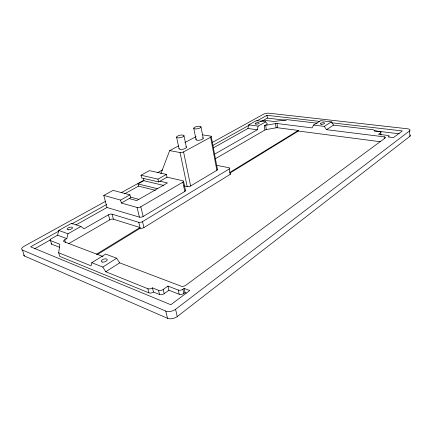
<?xml version="1.0" encoding="UTF-8"?>
<svg xmlns="http://www.w3.org/2000/svg" width="432" height="432" viewBox="0 0 432 432"><rect width="100%" height="100%" fill="white"/><g stroke="black" fill="none" stroke-linecap="round" stroke-linejoin="round"><path stroke-width="0.65" d="M186.3 293.053L185.042 292.567L183.881 293.436A3.364 1.825 -14.6 0 1 179.21 294.273L168.917 290.234L164.198 293.668A3.353 1.782 -15.6 0 1 159.57 294.5L153.479 292.032A3.332 1.75 -16.1 0 1 148.889 292.853L59.794 256.43L58.671 252.763L59.864 244.242L50.512 240.624A2.84 1.156 -17.7 0 1 51.241 238.761L57.613 235.192L58.763 230.434L71.62 223.29L80.897 226.471L84.046 228.771L108.454 214.828A2.657 1.08 -15.2 0 1 112.072 214.18L138.731 222.318A2.738 1.172 -14.4 0 0 142.506 221.643L229.181 168.993A2.381 0.918 -10.3 0 0 228.955 167.713L216.54 165.316M215.131 158.863L264.935 130.027L264.287 125.793A2.079 0.691 -8.9 0 1 265.653 125.339L275.476 123.579A2.079 0.691 -8.5 0 1 276.993 123.514L312.125 127.888L313.546 125.075L324.292 126.376L326.495 129.676L384.215 136.858A2.425 0.875 -4.8 0 1 385.182 137.981L185.706 285.336A3.343 1.777 -14.2 0 1 181.062 286.168L119.648 262.84L116.694 258.233L105.64 254.097L91.789 262.694L91.071 265.826L58.671 252.763M213.235 147.938L247.909 128.498L248.74 124.886L256.311 120.679L265.702 121.84L267.397 124.016L264.287 125.793M214.283 154.364L257.315 129.778L258.152 126.117L265.702 121.84M102.973 256.511L64.028 241.715A2.857 1.188 -17.4 0 1 64.692 239.83L66.814 238.615L67.981 233.782L80.897 226.471M160.855 173.696L169.673 150.611L178.459 145.962M23.56 254.993A5.794 2.365 -18.9 0 0 24.403 255.992L167.503 318.303A7.042 3.985 -15.8 0 0 177.271 316.559L409.892 136.328A4.817 1.723 -4.1 0 0 410.162 134.995M105.77 201.22L24.219 246.202A5.816 2.333 -18.7 0 0 22.437 250.058L165.742 311.072A7.074 3.931 -15.7 0 0 175.565 309.317L409.558 130.907A4.833 1.69 -4.3 0 0 407.43 128.768L269.033 113.211A3.958 1.258 -8.9 0 0 263.563 114.194L212.15 142.549M91.789 262.694L102.789 267.068L105.791 271.76L147.847 288.716A3.337 1.733 -16 0 0 152.447 287.89L158.544 290.326A3.359 1.771 -15.5 0 0 163.188 289.494L167.929 286.076L178.238 290.066A3.375 1.809 -14.5 0 0 182.92 289.229L184.086 288.36L189.756 290.52L170.818 304.738L30.618 246.818L58.903 231.071M326.495 129.676L333.547 125.134L373.313 129.827A2.338 0.821 -5.3 0 1 374.193 130.88L379.82 131.549A2.365 0.837 -5.1 0 1 380.743 132.619L378.443 134.276L387.887 135.432A2.425 0.869 -4.7 0 1 388.865 136.544L388.292 136.966L393.444 137.608L402.327 130.939L331.279 122.737M105.791 271.76L119.648 262.84M102.789 267.068L116.694 258.233M324.292 126.376L331.371 121.878L333.547 125.134M313.546 125.075L320.668 120.658L331.371 121.878M97.162 254.68L140.189 228.236A2.727 1.188 -14.5 0 0 143.953 227.561L230.153 174.393A2.376 0.934 -10.3 0 0 230.602 173.394M96.379 254.297L140.017 227.529L113.395 219.202A2.646 1.096 -15.4 0 0 109.787 219.845L68.58 243.702M229.808 172.449L298.296 130.437L298.377 131.031L230.494 172.741M75.94 224.915L106.996 207.506L139.444 217.139A2.689 1.134 -14.2 0 0 143.159 216.475L184.81 191.452A2.516 1.015 -12.2 0 0 185.188 190.129M183.924 185.846L187.191 186.602A2.479 0.988 -11.9 0 0 190.636 185.987L216.848 170.311A2.376 0.913 -10.7 0 0 217.08 169.15M106.996 207.506L103.783 195.415L120.582 200.097L121.327 203.008L137.063 207.463A2.705 1.102 -14 0 0 140.8 206.793L182.844 182.169A2.533 0.988 -12.1 0 0 182.839 180.743L167.006 177.185L158.593 181.942L141.658 177.957L141.005 175.219L149.429 170.651L166.39 174.404L167.006 177.185M121.327 203.008L130.642 197.743L129.924 194.859L113.076 190.372L103.783 195.415M120.582 200.097L129.924 194.859M141.005 175.219L157.955 179.134L166.39 174.404M34.711 248.719L50.571 239.814M262.656 120.733L267.354 118.093L286.092 120.323M260.064 121.684L261.592 120.825A2.03 0.664 -8.9 0 1 264.406 120.323L274.147 121.516L287.188 119.664L317.234 123.212M72.457 223.533L106.639 204.509M212.717 145.481L249.253 125.145M256.916 120.884L266.933 115.306L319.885 121.419M124.691 193.806L138.537 186.111L155.353 190.301M138.537 186.111L138.008 183.929L143.824 180.716L163.755 185.468M121.138 192.748L144.185 180.036M157.777 172.541L162.508 169.933M169.673 150.611L180.047 152.528A2.533 0.88 -11.6 0 0 183.568 151.897L210.622 137.225A2.425 0.815 -10.7 0 0 210.487 136.08L202.711 134.881M184.901 142.549L196.025 136.658M264.935 130.027A2.074 0.702 -8.8 0 1 266.301 129.573L276.091 127.813A2.074 0.702 -8.5 0 1 277.609 127.753L298.296 130.437M374.431 130.837L399.195 133.785M298.377 131.031L380.624 141.766M248.74 124.886L258.152 126.117M247.909 128.498L257.315 129.778M159.932 181.181L167.454 182.936L136.674 200.605L129.19 198.563M138.008 183.929L157.421 188.698M130.469 197.1L138.85 199.357M58.763 230.434L67.981 233.782M57.613 235.192L66.814 238.615M51.192 243.362A2.835 1.166 -17.8 0 0 51.613 244.161L59.713 247.342M71.62 223.29L72.668 224.051M22.437 250.058L24.403 255.992M50.512 240.624L51.613 244.161M64.692 239.83L65.561 242.73M108.454 214.828L109.787 219.845M112.072 214.18L113.395 219.202M147.847 288.716L148.889 292.853M152.447 287.89L153.479 292.032M138.731 222.318L140.189 228.236M158.544 290.326L159.57 294.5M137.063 207.463L139.444 217.139M140.8 206.793L143.159 216.475M165.742 311.072L167.503 318.303M142.506 221.643L143.953 227.561M163.188 289.494L164.198 293.668M175.565 309.317L177.271 316.559M143.273 178.389L143.824 180.716M167.929 286.076L168.917 290.234M178.238 290.066L179.21 294.273M157.955 179.134L158.593 181.942M182.92 289.229L183.881 293.436M184.086 288.36L185.042 292.567M182.844 182.169L184.81 191.452M183.568 181.327L185.528 190.588M180.047 152.528L187.191 186.602M176.596 137.095L179.015 148.63M183.568 151.897L190.636 185.987M184 135.767A3.769 1.231 -11.5 0 1 178.454 137.857A3.769 1.231 -11.5 0 1 178.438 135.686A3.769 1.231 -11.5 0 1 184 135.767L186.365 147.307M193.774 128.239L196.009 139.552M200.999 126.943A3.672 1.177 -10.9 0 1 195.664 128.941A3.672 1.177 -10.9 0 1 195.496 126.905A3.672 1.177 -10.9 0 1 200.999 126.943L203.186 138.267M211.253 136.523L217.453 169.544M210.622 137.225L216.848 170.311M229.181 168.993L230.153 174.393M265.653 125.339L266.301 129.573M266.933 115.306L267.354 118.093M276.993 123.514L277.609 127.753M275.476 123.579L276.091 127.813M380.743 132.619L380.948 135.189M384.215 136.858L384.356 138.672M409.558 130.907L409.892 136.328M185.868 146.745A3.742 1.285 -11.6 0 1 183.168 149.191A3.742 1.285 -11.6 0 1 179.145 148.268M202.651 137.738A3.645 1.226 -10.9 0 1 201.976 139.444A3.645 1.226 -10.9 0 1 197.354 140.27A3.645 1.226 -10.9 0 1 196.457 138.85M321.262 124.238A2.192 0.745 -7.1 0 0 324.637 123.287A2.192 0.745 -7.1 0 0 321.478 122.92A2.192 0.745 -7.1 0 0 321.262 124.238M102.46 262.084A3.11 1.431 -17 0 0 107.228 259.929A3.11 1.431 -17 0 0 103.032 259.4A3.11 1.431 -17 0 0 102.46 262.084M255.944 124.087A2.068 0.68 -9.1 0 0 259.243 123.179A2.068 0.68 -9.1 0 0 256.478 122.834A2.068 0.68 -9.1 0 0 255.944 124.087M68.731 229.792A2.786 1.123 -16.9 0 0 72.5 227.669A2.786 1.123 -16.9 0 0 68.251 227.907A2.786 1.123 -16.9 0 0 68.731 229.792"/></g></svg>
